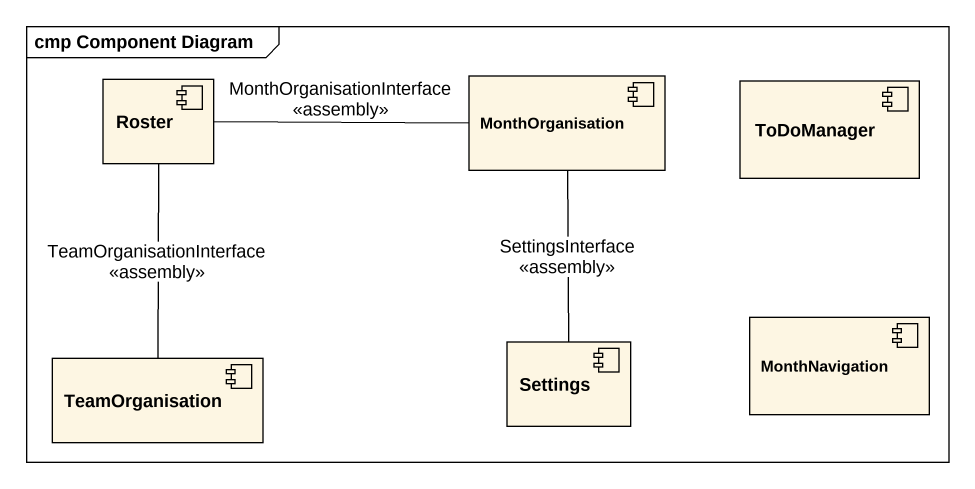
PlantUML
@startuml
mainframe cmp Component Diagram
component Roster
component MonthOrganisation
component ToDoManager
component MonthNavigation
component TeamOrganisation
component Settings
Roster -right- MonthOrganisation : MonthOrganisationInterface\n<<assembly>>
Roster -- TeamOrganisation : TeamOrganisationInterface\n<<assembly>>
MonthOrganisation -- Settings : SettingsInterface\n<<assembly>>
@enduml
